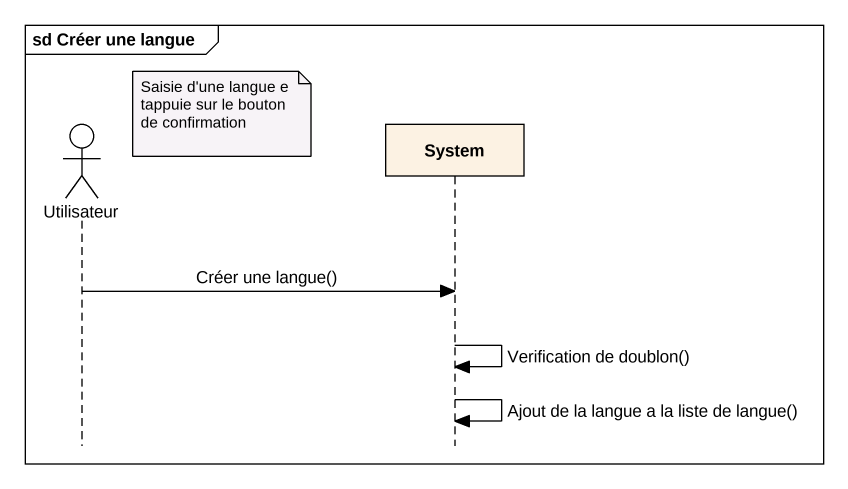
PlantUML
@startuml
mainframe sd Créer une langue
hide footbox
actor Utilisateur
participant System

note right of Utilisateur : Saisie d'une langue e tappuie sur le bouton de confirmation
Utilisateur -> System : Créer une langue()
System -> System : Verification de doublon()
System -> System : Ajout de la langue a la liste de langue()
@enduml
